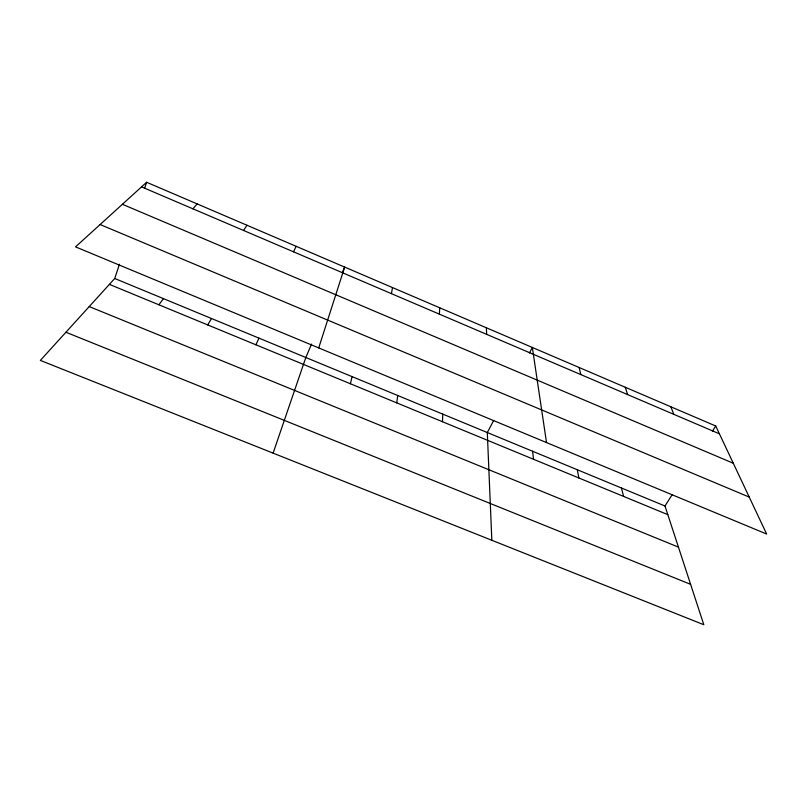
<?xml version="1.0" encoding="UTF-8"?>
<svg xmlns="http://www.w3.org/2000/svg" width="807" height="807" viewBox="0 0 807 807"><rect width="100%" height="100%" fill="white"/><g stroke="black" fill="none" stroke-linecap="round" stroke-linejoin="round"><path stroke-width="1.21" d="M442.478 421.728L442.791 414.132M439.361 314.135L439.744 307.81M396.731 402.864L397.72 395.501M391.405 293.647L392.515 287.585M350.399 383.759L352.064 376.627M318.715 347.918L344.66 267.087L342.218 272.756M114.735 278.496L664.988 505.999L703.815 624.729L40.35 360.406L114.735 278.496L119.456 264.242M144.685 188.102L146.622 182.271L715.738 426.005L766.65 534.042L75.545 246.871L146.622 182.271M273.109 453.13L305.823 357.501L311.573 344.095M255.9 344.791L258.976 338.133M293.526 251.814L296.149 246.317M493.672 420.508L487.307 432.542L491.836 540.276M529.412 353.012L532.348 347.464L546.521 442.569M207.712 324.918L211.525 318.513M664.988 505.999L672.17 494.681M712.43 431.21L715.738 426.005M243.563 230.469L246.982 225.254M158.878 304.784L163.448 298.64M192.913 208.821L197.14 203.909M65.922 332.242L690.6 584.329M89.234 306.579L678.435 547.126M109.389 284.377L667.823 514.654M100.118 224.538L749.239 497.092M122.402 204.292L733.281 463.238M141.558 186.871L719.42 433.823M670.799 406.758L673.835 414.344M625.254 387.259L627.644 394.603M621.42 487.983L623.64 496.436M579.113 367.498L580.828 374.589M577.287 469.745L578.891 477.986M532.58 451.254L533.558 459.284M486.349 327.763L486.682 334.36"/></g></svg>
